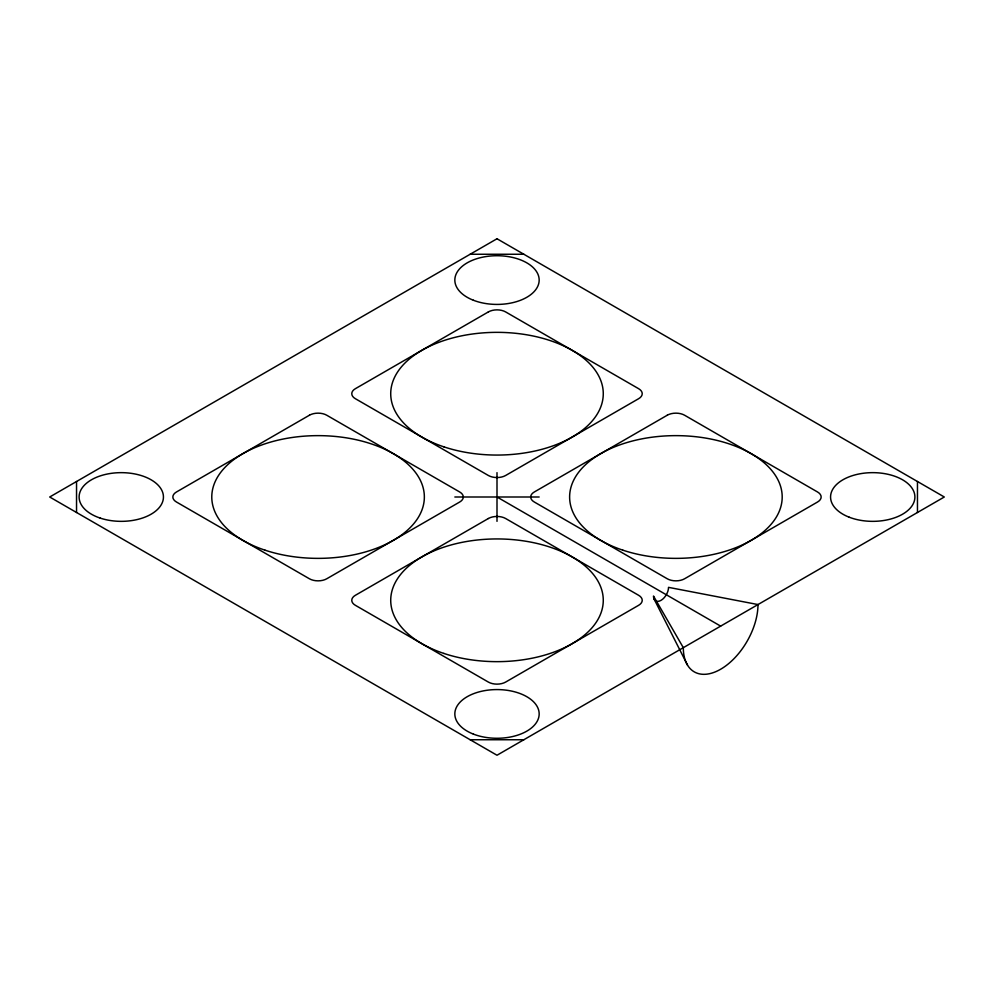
<?xml version="1.0" encoding="UTF-8"?>
<svg xmlns="http://www.w3.org/2000/svg" width="994" height="994" viewBox="0 0 994 994"><rect width="100%" height="100%" fill="white"/><g stroke="black" fill="none" stroke-linecap="round" stroke-linejoin="round"><path stroke-width="1.49" d="M470.162 254.253L523.838 254.253M454.83 497L539.17 497M470.162 739.747L523.838 739.747M497 497L720.65 626.121M687.488 665.073L654.027 598.922M917.462 481.506L917.462 512.494M497 472.647L497 521.353M76.538 481.506L76.538 512.494M497 238.759L49.7 497L497 755.241L944.3 497L497 238.759M309.432 415.219L176.435 492.005A12.226 7.057 0 0 0 176.435 501.995L309.432 578.781A12.226 7.057 0 0 0 326.728 578.781L459.725 501.995A12.226 7.057 0 0 0 459.725 492.005L326.728 415.219A12.226 7.057 0 0 0 309.432 415.219M488.352 311.93L355.355 388.704A12.226 7.057 0 0 0 355.355 398.693L488.352 475.48A12.226 7.057 0 0 0 505.648 475.48L638.645 398.693A12.226 7.057 0 0 0 638.645 388.704L505.648 311.93A12.226 7.057 0 0 0 488.352 311.93M488.352 518.52L355.355 595.307A12.226 7.057 0 0 0 355.355 605.296L488.352 682.07A12.226 7.057 0 0 0 505.648 682.07L638.645 605.296A12.226 7.057 0 0 0 638.645 595.307L505.648 518.52A12.226 7.057 0 0 0 488.352 518.52M667.272 415.219L534.275 492.005A12.226 7.057 0 0 0 534.275 501.995L667.272 578.781A12.226 7.057 0 0 0 684.568 578.781L817.565 501.995A12.226 7.057 0 0 0 817.565 492.005L684.568 415.219A12.226 7.057 0 0 0 667.272 415.219M757.987 604.563L668.527 587.355A10.623 6.138 -60 0 1 661.01 600.364A10.623 6.138 -60 0 1 653.493 596.027L683.313 647.678A52.794 30.479 -60 0 0 720.65 669.235A52.794 30.479 -60 0 0 757.987 604.563M443.858 446.84A106.271 61.355 0 0 0 603.271 393.699A106.271 61.355 0 0 0 443.858 340.569A106.271 61.355 0 0 0 443.858 446.84M622.778 550.142A106.271 61.355 0 0 0 782.191 497A106.271 61.355 0 0 0 622.778 443.858A106.271 61.355 0 0 0 622.778 550.142M443.858 653.431A106.271 61.355 0 0 0 603.271 600.301A106.271 61.355 0 0 0 443.858 547.16A106.271 61.355 0 0 0 443.858 653.431M264.938 550.142A106.271 61.355 0 0 0 424.351 497A106.271 61.355 0 0 0 264.938 443.858A106.271 61.355 0 0 0 264.938 550.142M100.183 518.085A42.17 24.353 0 0 0 163.438 497A42.17 24.353 0 0 0 100.183 475.915A42.17 24.353 0 0 0 100.183 518.085M473.368 734.094A42.17 24.353 0 0 0 539.059 715.668A42.17 24.353 0 0 0 478.574 692.023A42.17 24.353 0 0 0 473.368 734.094M473.368 300.238A42.17 24.353 0 0 0 539.059 281.811A42.17 24.353 0 0 0 478.574 258.167A42.17 24.353 0 0 0 473.368 300.238M849.1 517.166A42.17 24.353 0 0 0 914.791 498.739A42.17 24.353 0 0 0 854.306 475.095A42.17 24.353 0 0 0 849.1 517.166"/></g></svg>
